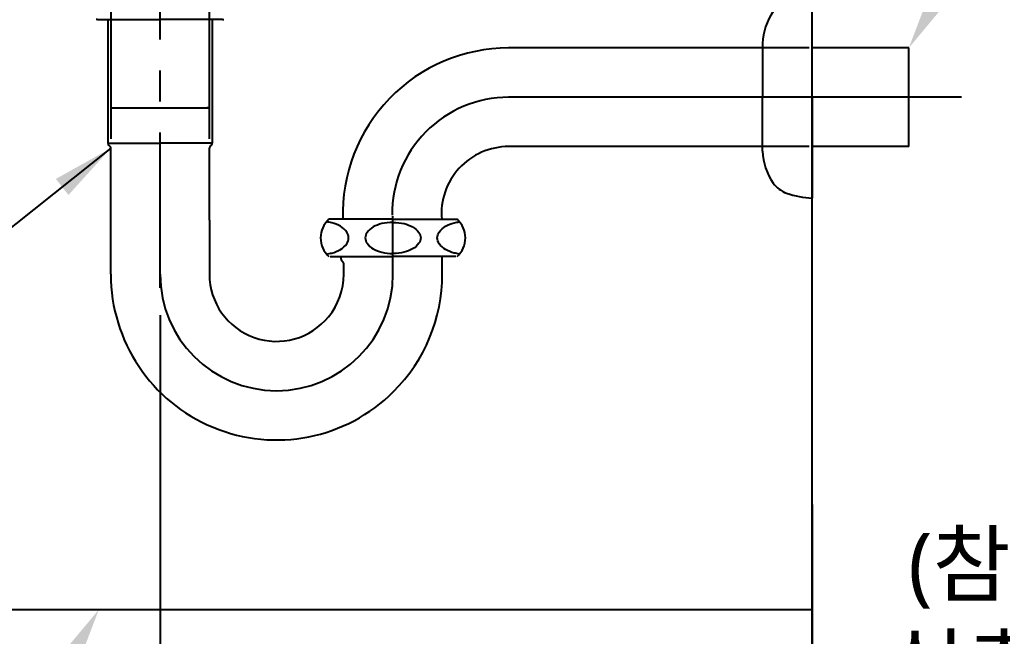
# Model space of a CAD drawing. Extents: x 0 to 6861, y 0 to 2100.
# Drawn here: x 6006.1 to 6322.5, y 441.8 to 640.4 of the extents above; entities that cross this region are included whole.
import ezdxf

# ---------------------------------------------------------------- set-up
doc = ezdxf.new("R2010")
doc.units = 0
doc.header["$LTSCALE"] = 20
doc.header["$MEASUREMENT"] = 0
doc.linetypes.add('CENTER', pattern=[2, 1.25, -0.25, 0.25, -0.25])
doc.layers.get('0').update_dxf_attribs({"linetype": 'CONTINUOUS'})
doc.layers.get('DEFPOINTS').update_dxf_attribs({"linetype": 'CONTINUOUS'})
for name, color, linetype in [('1', 1, 'CONTINUOUS'), ('3', 3, 'CONTINUOUS'), ('4', 4, 'CONTINUOUS'), ('7', 7, 'CONTINUOUS'), ('CENTER', 2, 'CENTER')]:
    doc.layers.add(name, color=color, linetype=linetype)
doc.styles.get("Standard").update_dxf_attribs({"font": 'NanumGothic.ttf'})
doc.dimstyles.get("Standard").update_dxf_attribs({"dimtxt": 2.5, "dimasz": 2, "dimexe": 2, "dimexo": 1, "dimgap": 1.5, "dimtad": 1, "dimdec": 0, "dimlfac": 10, "dimrnd": 0.5, "dimzin": 0, "dimdsep": 46, "dimtxsty": 'Standard', "dimcen": 0, "dimclrt": 2, "dimadec": 0, "dimazin": 0, "dimtfac": 1, "dimtdec": 0, "dimtmove": 0, "dimatfit": 3, "dimfxl": 1, "dimtolj": 1, "dimtzin": 0, "dimarcsym": 0})

# ---------------------------------------------------------------- blocks, each defined once
blk = doc.blocks.new('*D60')
at = {"layer": '1', "color": 3, "lineweight": -2, "transparency": 16777216}
for p, q in [((6301.56, 885.42), (6560.37, 885.42)), ((6540.37, 865.42), (6540.37, 586.95)), ((6540.37, 185.42), (6540.37, 545.26)), ((6361.66, 165.42), (6560.37, 165.42))]:
    blk.add_line(p, q, dxfattribs=at)
at = {"layer": '1', "color": 3, "transparency": 16777216}
for points in [[(6537.03, 865.42), (6543.7, 865.42), (6540.37, 885.42)], [(6537.03, 185.42), (6543.7, 185.42), (6540.37, 165.42)]]:
    blk.add_solid(points, dxfattribs=at)
at = {"layer": 'DEFPOINTS', "color": 0, "transparency": 16777216}
for p in [(6301.56, 885.42, -9.25), (6361.66, 165.42), (6540.37, 165.42)]:
    blk.add_point(p, dxfattribs=at)
at = {"layer": '1', "color": 2, "transparency": 16777216, "insert": (6540.37, 566.1), "char_height": 20, "attachment_point": 5}
blk.add_mtext('\\A1;720', dxfattribs=at)
blk = doc.blocks.new('*D57')
at = {"color": 3, "lineweight": -2, "transparency": 16777216}
for p, q in [((6051.3, 545.19), (6051.3, 378.14)), ((6261.3, 484.24), (6261.3, 378.14)), ((6241.3, 398.14), (6071.3, 398.14))]:
    blk.add_line(p, q, dxfattribs=at)
at = {"color": 3, "transparency": 16777216}
for points in [[(6071.3, 401.48), (6071.3, 394.81), (6051.3, 398.14)], [(6241.3, 401.48), (6241.3, 394.81), (6261.3, 398.14)]]:
    blk.add_solid(points, dxfattribs=at)
at = {"layer": 'DEFPOINTS', "color": 0, "transparency": 16777216}
for p in [(6051.3, 545.19), (6261.3, 484.24), (6051.3, 398.14)]:
    blk.add_point(p, dxfattribs=at)
at = {"color": 2, "transparency": 16777216, "insert": (6156.3, 418.99), "char_height": 20, "attachment_point": 5}
blk.add_mtext('\\A1;210', dxfattribs=at)
blk = doc.blocks.new('*D51')
at = {"layer": '1', "color": 3, "lineweight": -2, "transparency": 16777216}
for p, q in [((6275.08, 760.42), (6403.98, 760.42)), ((6383.98, 740.42), (6383.98, 521.28)), ((6383.98, 185.42), (6383.98, 404.57)), ((6261.3, 165.42), (6403.98, 165.42))]:
    blk.add_line(p, q, dxfattribs=at)
at = {"layer": '1', "color": 3, "transparency": 16777216}
for points in [[(6380.65, 740.42), (6387.32, 740.42), (6383.98, 760.42)], [(6380.65, 185.42), (6387.32, 185.42), (6383.98, 165.42)]]:
    blk.add_solid(points, dxfattribs=at)
at = {"layer": 'DEFPOINTS', "color": 0, "transparency": 16777216}
for p in [(6275.08, 760.42), (6383.98, 760.42), (6261.3, 165.42)]:
    blk.add_point(p, dxfattribs=at)
at = {"layer": '1', "color": 2, "transparency": 16777216, "insert": (6383.98, 462.92), "char_height": 20, "width": 238.255, "attachment_point": 5}
blk.add_mtext('\\A1;595\\P(참고치수이므로\\P실측 후 타공할것)', dxfattribs=at)

msp = doc.modelspace()

# ---------------------------------------------------------------- linework, layer by layer
at = {"layer": '1'}
msp.add_line((6261.30483, 165.42301), (6261.30483, 1186.06425), dxfattribs=at)
at = {"layer": '1', "color": 3}
for points in [[(6305.37842, 646.87325), (6299.62528, 650.24161), (6292.39677, 631.29801)], [(6018.60785, 434.84773), (6024.36099, 431.47937), (6031.58949, 450.42297)]]:
    msp.add_solid(points, dxfattribs=at)
at = {"layer": '3'}
for p, q in [((6035.42983, 683.01742), (6035.42983, 602.01742)), ((6067.17983, 602.01742), (6067.17983, 683.01742)), ((6035.42983, 612.01742), (6067.17983, 612.01742)), ((6067.17983, 612.01742), (6066.47983, 612.01742))]:
    msp.add_line(p, q, dxfattribs=at)
at = {"layer": '4'}
for p, q in [((6261.30483, 613.64283), (6261.30483, 646.14283)), ((6031.15483, 640.42301), (6030.76332, 640.42301)), ((6031.15483, 640.42301), (6051.30483, 640.42301)), ((6034.50483, 640.42301), (6034.50483, 600.64289)), ((6071.45483, 640.42301), (6051.30483, 640.42301)), ((6068.10483, 640.42301), (6068.10483, 600.64289)), ((6071.45483, 640.42301), (6071.84633, 640.42301)), ((6260.32485, 631.29801), (6163.53385, 631.29801)), ((6245.32485, 632.81775), (6245.32485, 615.42301)), ((6292.39677, 631.29801), (6261.30483, 631.29801)), ((6292.39677, 599.54801), (6292.39677, 631.29801)), ((6309.39677, 615.42301), (6163.53385, 615.42301)), ((6245.32485, 598.02827), (6245.32485, 615.42301)), ((6261.30483, 615.42301), (6261.30483, 582.92301)), ((6034.50483, 600.64289), (6051.30483, 600.64289)), ((6035.42983, 558.42301), (6035.42983, 598.99801)), ((6068.10483, 600.64289), (6051.30483, 600.64289)), ((6067.17983, 575.81881), (6067.17983, 598.99801)), ((6260.32485, 599.54801), (6163.53385, 599.54801)), ((6292.39677, 599.54801), (6261.30483, 599.54801)), ((6109.97688, 576.12301), (6105.68538, 576.12301)), ((6126.22688, 576.12301), (6109.97688, 576.12301)), ((6126.22688, 576.12301), (6126.30483, 576.12301)), ((6126.30483, 558.42301), (6126.30483, 577.08624)), ((6126.38278, 576.12301), (6126.30483, 576.12301)), ((6126.38278, 576.12301), (6142.63278, 576.12301)), ((6142.63278, 576.12301), (6146.92428, 576.12301)), ((6067.17983, 575.81881), (6067.17983, 558.42301)), ((6106.07688, 564.12301), (6126.22688, 564.12301)), ((6109.50483, 564.12301), (6109.50483, 563.42301)), ((6146.53278, 564.12301), (6126.38278, 564.12301)), ((6142.17983, 558.42301), (6142.17983, 564.12301)), ((6110.42983, 558.42301), (6110.42983, 561.86883))]:
    msp.add_line(p, q, dxfattribs=at)
for points in [[(6112.03205, 570.12301, 0.15521739), (6111.44156, 571.97933, 0.106747244), (6109.37985, 573.87001, 0.07304301), (6106.60999, 574.98803, 0.028511088), (6104.88123, 575.30404, 0.05952259)], [(6126.30483, 575.12281, 0.058789896), (6122.66934, 574.71227, 0.071219107), (6119.96938, 573.65854, 0.106373365), (6117.94658, 571.86195, 0.159482965)], [(6126.30483, 575.12281, -0.058789896), (6129.94032, 574.71227, -0.071219107), (6132.64027, 573.65854, -0.106373365), (6134.66307, 571.86195, -0.159482965)], [(6140.57761, 570.12301, -0.15521739), (6141.1681, 571.97933, -0.106747244), (6143.2298, 573.87001, -0.07304301), (6145.99967, 574.98803, -0.028511088), (6147.72842, 575.30404, -0.05952259)], [(6104.88123, 564.94198, 0.028511088), (6106.60999, 565.25799, 0.07304301), (6109.37985, 566.37601, 0.106747244), (6111.44156, 568.26668, 0.15521739), (6112.03205, 570.12301, 0.15521739)], [(6117.94658, 571.86194, 0.327290453), (6117.94658, 568.38407, 0.106373385), (6119.96938, 566.58748, 0.071219107), (6122.66934, 565.53375, 0.057537424), (6126.22688, 565.12301, 0.057537424)], [(6134.66307, 571.86194, -0.327290453), (6134.66307, 568.38407, -0.106373385), (6132.64027, 566.58748, -0.071219107), (6129.94032, 565.53375, -0.057537424), (6126.38278, 565.12301, -0.057537424)], [(6147.72842, 564.94198, -0.028511088), (6145.99967, 565.25799, -0.07304301), (6143.2298, 566.37601, -0.106747244), (6141.1681, 568.26668, -0.15521739), (6140.57761, 570.12301, -0.15521739)]]:
    msp.add_lwpolyline(points, format="xyb", dxfattribs=at)
for centre, radius, start, end in [((6265.30483, 631.92301), 20, 146.2077116, 177.435912), ((6163.53385, 577.92301), 53.375, 90, 181.9325894), ((6163.53385, 577.92301), 37.5, 90, 180.6539781), ((6035.50483, 600.64289), 1, 180, 238.7025878), ((6034.50483, 598.99801), 0.925, 0, 58.7025878), ((6068.10483, 598.99801), 0.925, 121.2974122, 180), ((6067.10483, 600.64289), 1, 301.2974122, 0), ((6163.53385, 577.92301), 21.625, 90, 184.7746528), ((6265.30483, 598.92301), 20, 182.564088, 213.7922884), ((6256.6493, 593.84485), 10, 217.1965492, 248.8073231), ((6262.80483, 612.88549), 30, 250.9928639, 267.134016), ((6110.97688, 570.12301), 8, 131.4096221, 228.5903779), ((6141.63278, 570.12301), 8, 311.4096221, 48.5903779), ((6093.46605, 552.82484), 19.22404, 28.0636548, 33.4560839), ((6088.80483, 558.42301), 53.375, 180, 314.940299), ((6088.80483, 558.42301), 37.5, 180, 0), ((6088.80483, 558.42301), 21.625, 180, 320.7959681), ((6088.80483, 558.42301), 21.625, 320.7959681, 0), ((6088.80483, 558.42301), 53.375, 314.940299, 0)]:
    msp.add_arc(centre, radius, start, end, dxfattribs=at)
at = {"layer": '7'}
for p, q in [((6261.30483, 450.42297), (6261.30483, 707.42297)), ((5983.88972, 450.42297), (6261.30483, 450.42297))]:
    msp.add_line(p, q, dxfattribs=at)
at = {"layer": 'CENTER', "color": 1, "linetype": 'CENTER', "ltscale": 2}
msp.add_line((6051.30483, 554.06717), (6051.30483, 817.31671), dxfattribs=at)

# ---------------------------------------------------------------- dimensions: what is measured, and where the dimension line sits
at = {"color": 7}
dim = msp.add_linear_dim(base=(6051.30483, 398.14412), p1=(6261.30483, 484.23656), p2=(6051.30483, 545.19263), text='210', dimstyle='Standard', override={"dimtxt": 20, "dimasz": 20, "dimexe": 20, "dimexo": 0, "dimgap": 10, "dimlfac": 1, "dimzin": 8, "dimclrd": 3, "dimclre": 3}, dxfattribs=at)
dim.commit()
dim.dimension.update_dxf_attribs({"geometry": '*D57', "text_midpoint": (6156.30483, 418.98818)})
at = {"layer": '1'}
dim = msp.add_linear_dim(base=(6540.36578, 165.42301), p1=(6301.56052, 885.42307, -9.25406), p2=(6361.66424, 165.42301), angle=90, dimstyle='Standard', override={"dimtxt": 20, "dimasz": 20, "dimexe": 20, "dimexo": 0, "dimgap": 10, "dimtih": 1, "dimtoh": 1, "dimlfac": 1, "dimzin": 8, "dimclrd": 3, "dimclre": 3, "dimfxl": 1.25, "dimarcsym": 1}, dxfattribs=at)
dim.commit()
dim.dimension.update_dxf_attribs({"geometry": '*D60', "text_midpoint": (6540.36578, 566.10235), "dimtype": 160})
dim = msp.add_linear_dim(base=(6383.98364, 760.42297), p1=(6261.30483, 165.42301), p2=(6275.08483, 760.42297), angle=90, text='<>\\P(참고치수이므로\\P실측 후 타공할것)', dimstyle='Standard', override={"dimtxt": 20, "dimasz": 20, "dimexe": 20, "dimexo": 0, "dimgap": 10, "dimtih": 1, "dimtoh": 1, "dimlfac": 1, "dimzin": 8, "dimclrd": 3, "dimclre": 3, "dimfxl": 1.25, "dimarcsym": 1}, dxfattribs=at)
dim.commit()
dim.dimension.update_dxf_attribs({"geometry": '*D51', "text_midpoint": (6383.98364, 462.92299), "dimtype": 160})

# ---------------------------------------------------------------- leaders
for points in [[(6031.30483, 715.71624), (5920.8664, 627.81131), (5767.79661, 627.81131)], [(6035.42983, 598.99801), (5924.9914, 511.09307), (5781.05906, 511.09307)]]:
    msp.add_leader(points, dimstyle='Standard', override={"dimtxt": 20, "dimasz": 20, "dimexe": 20, "dimexo": 0, "dimgap": 10, "dimtad": 0, "dimlfac": 1, "dimzin": 8, "dimclrd": 3, "dimclre": 3}, dxfattribs=at)

doc.saveas('drawing.dxf')
